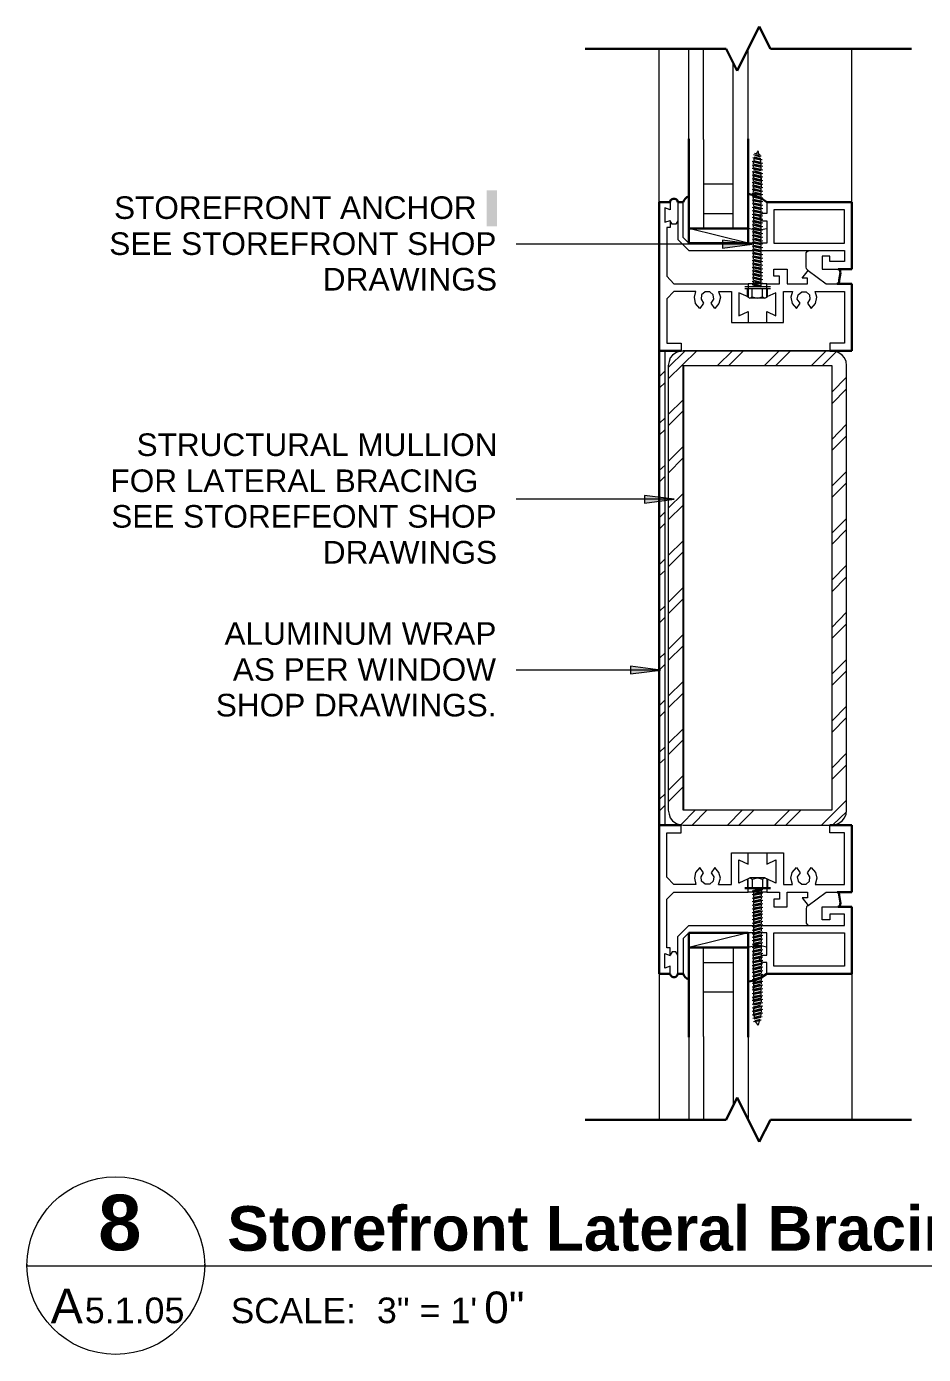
# Model space of a CAD drawing. Header units: inches. Extents: x -6061 to 13621, y -296 to 7483.
# Drawn here: x 746.3 to 927.8, y 2970.9 to 3239.6 of the extents above; entities that cross this region are included whole.
import ezdxf

# ---------------------------------------------------------------- set-up
doc = ezdxf.new("R2010")
doc.units = ezdxf.units.IN
doc.header["$MEASUREMENT"] = 0
doc.layers.get('0').update_dxf_attribs({"linetype": 'CONTINUOUS'})
doc.styles.add('Arial$001H0', font='arial.ttf')
doc.styles.add('Arial$101H0', font='arialbd.ttf')

msp = doc.modelspace()

# ---------------------------------------------------------------- hatches: boundary and pattern name
at = {"true_color": 0xffffff}
msp.add_hatch(color=7, dxfattribs=at).paths.add_polyline_path([(839.38212, 3199.19112), (841.46447, 3199.19112), (841.46447, 3206.47935), (839.38212, 3206.47935)])
at = {"true_color": 0x000007}
for points in [[(893.12284, 3195.58704), (887.11606, 3196.38795), (887.11606, 3194.78614)], [(877.34502, 3144.00876), (871.33823, 3144.72958), (871.33823, 3143.20786)], [(874.54185, 3109.40967), (868.53506, 3110.21057), (868.53506, 3108.68885)]]:
    msp.add_hatch(color=7, dxfattribs=at).paths.add_polyline_path(points)

# ---------------------------------------------------------------- linework, layer by layer
at = {"color": 7, "linetype": 'Continuous', "lineweight": 30, "true_color": 0x000007}
for p, q in [((890.07941, 3230.66668), (894.56447, 3239.63682)), ((894.56447, 3239.63682), (896.80701, 3235.15175)), ((868.29479, 3235.15175), (859.32465, 3235.15175)), ((868.29479, 3235.15175), (887.83687, 3235.15175)), ((887.83687, 3235.15175), (890.07941, 3230.66668)), ((896.80701, 3235.15175), (916.34909, 3235.15175)), ((916.34909, 3235.15175), (925.31922, 3235.15175)), ((880.30836, 3216.89112), (880.30836, 3205.27799)), ((892.32194, 3205.75854), (892.32194, 3216.89112)), ((893.68348, 3205.43817), (892.32194, 3205.75854)), ((892.32194, 3205.75854), (892.32194, 3198.79066)), ((876.54411, 3204.07664), (874.30158, 3204.07664)), ((874.30158, 3204.07664), (874.30158, 3174.0427)), ((876.6242, 3204.47709), (876.54411, 3204.23682)), ((876.54411, 3204.23682), (876.54411, 3204.07664)), ((876.78438, 3204.63727), (876.6242, 3204.47709)), ((876.94456, 3204.71736), (876.78438, 3204.63727)), ((877.10474, 3204.79745), (876.94456, 3204.71736)), ((877.26493, 3204.79745), (877.10474, 3204.79745)), ((877.5052, 3204.79745), (877.26493, 3204.79745)), ((877.66538, 3204.71736), (877.5052, 3204.79745)), ((877.82556, 3204.63727), (877.66538, 3204.71736)), ((877.98574, 3204.47709), (877.82556, 3204.63727)), ((877.98574, 3204.23682), (877.98574, 3204.47709)), ((878.06583, 3204.07664), (877.98574, 3204.23682)), ((879.1871, 3204.07664), (878.06583, 3204.07664)), ((879.34728, 3204.47709), (879.1871, 3204.07664)), ((879.58755, 3204.79745), (879.34728, 3204.47709)), ((879.90791, 3205.11781), (879.58755, 3204.79745)), ((880.30836, 3205.27799), (879.90791, 3205.11781)), ((880.30836, 3198.79066), (880.30836, 3205.27799)), ((894.96493, 3204.87754), (893.68348, 3205.43817)), ((896.08619, 3204.07664), (894.96493, 3204.87754)), ((913.30565, 3204.07664), (896.08619, 3204.07664)), ((913.30565, 3190.54134), (913.30565, 3204.07664)), ((892.32194, 3198.79066), (880.30836, 3198.79066)), ((880.30836, 3198.79066), (880.30836, 3195.82732)), ((892.32194, 3195.82732), (892.32194, 3198.79066)), ((880.30836, 3195.82732), (892.32194, 3195.82732)), ((910.66266, 3190.46125), (910.50248, 3190.54134)), ((910.50248, 3190.54134), (913.30565, 3190.54134)), ((910.82284, 3190.38116), (910.66266, 3190.46125)), ((910.74275, 3188.29881), (910.98303, 3189.82053)), ((910.90293, 3190.22098), (910.82284, 3190.38116)), ((910.90293, 3190.0608), (910.90293, 3190.22098)), ((910.98303, 3189.82053), (910.90293, 3190.0608)), ((910.3423, 3187.57799), (910.42239, 3187.65808)), ((913.30565, 3187.57799), (910.3423, 3187.57799)), ((910.42239, 3187.65808), (910.58257, 3187.73817)), ((910.58257, 3187.73817), (910.66266, 3187.81827)), ((910.66266, 3187.81827), (910.74275, 3187.97845)), ((910.74275, 3188.13863), (910.74275, 3188.29881)), ((910.74275, 3187.97845), (910.74275, 3188.13863)), ((913.30565, 3174.0427), (913.30565, 3187.57799)), ((874.30158, 3174.0427), (878.78665, 3174.0427)), ((875.50293, 3174.0427), (874.30158, 3174.0427)), ((874.30158, 3174.0427), (874.30158, 3078.01419)), ((908.82058, 3174.0427), (913.30565, 3174.0427)), ((878.78665, 3078.01419), (874.30158, 3078.01419)), ((874.30158, 3078.01419), (874.30158, 3047.98026)), ((874.30158, 3078.01419), (875.50293, 3078.01419)), ((913.30565, 3078.01419), (908.82058, 3078.01419)), ((913.30565, 3064.4789), (913.30565, 3078.01419)), ((910.42239, 3064.4789), (910.3423, 3064.4789)), ((910.3423, 3064.4789), (913.30565, 3064.4789)), ((910.58257, 3064.31872), (910.42239, 3064.4789)), ((910.66266, 3064.23863), (910.58257, 3064.31872)), ((910.74275, 3064.07845), (910.66266, 3064.23863)), ((910.74275, 3063.91827), (910.74275, 3064.07845)), ((910.74275, 3063.83817), (910.74275, 3063.91827)), ((910.98303, 3062.23636), (910.74275, 3063.83817)), ((910.50248, 3061.51555), (910.66266, 3061.59564)), ((913.30565, 3061.51555), (910.50248, 3061.51555)), ((910.66266, 3061.59564), (910.82284, 3061.75582)), ((910.82284, 3061.75582), (910.90293, 3061.916)), ((910.90293, 3062.07618), (910.98303, 3062.23636)), ((910.90293, 3061.916), (910.90293, 3062.07618)), ((913.30565, 3047.98026), (913.30565, 3061.51555)), ((880.30836, 3056.22958), (892.32194, 3056.22958)), ((880.30836, 3053.26623), (880.30836, 3056.22958)), ((892.32194, 3056.22958), (892.32194, 3053.26623)), ((892.32194, 3053.26623), (880.30836, 3053.26623)), ((880.30836, 3053.26623), (880.30836, 3046.85899)), ((892.32194, 3046.37845), (892.32194, 3053.26623)), ((874.30158, 3047.98026), (876.54411, 3047.98026)), ((876.54411, 3047.98026), (876.54411, 3047.82008)), ((876.54411, 3047.82008), (876.6242, 3047.65989)), ((876.6242, 3047.65989), (876.78438, 3047.49971)), ((876.78438, 3047.49971), (876.94456, 3047.33953)), ((876.94456, 3047.33953), (877.10474, 3047.25944)), ((877.10474, 3047.25944), (877.26493, 3047.25944)), ((877.26493, 3047.25944), (877.5052, 3047.25944)), ((877.5052, 3047.25944), (877.66538, 3047.33953)), ((877.66538, 3047.33953), (877.82556, 3047.49971)), ((877.82556, 3047.49971), (877.98574, 3047.65989)), ((877.98574, 3047.82008), (878.06583, 3047.98026)), ((877.98574, 3047.65989), (877.98574, 3047.82008)), ((878.06583, 3047.98026), (879.1871, 3047.98026)), ((879.1871, 3047.98026), (879.34728, 3047.5798)), ((879.34728, 3047.5798), (879.58755, 3047.25944)), ((879.58755, 3047.25944), (879.90791, 3047.01917)), ((893.68348, 3046.61872), (894.96493, 3047.17935)), ((894.96493, 3047.17935), (896.08619, 3047.98026)), ((896.08619, 3047.98026), (913.30565, 3047.98026)), ((879.90791, 3047.01917), (880.30836, 3046.85899)), ((880.30836, 3046.85899), (880.30836, 3035.16578)), ((892.32194, 3046.37845), (893.68348, 3046.61872)), ((892.32194, 3035.16578), (892.32194, 3046.37845)), ((890.07941, 3022.91193), (887.83687, 3018.42686)), ((894.56447, 3013.94179), (890.07941, 3022.91193)), ((868.29479, 3018.42686), (859.32465, 3018.42686)), ((887.83687, 3018.42686), (868.29479, 3018.42686)), ((896.80701, 3018.42686), (894.56447, 3013.94179)), ((916.34909, 3018.42686), (896.80701, 3018.42686)), ((916.34909, 3018.42686), (925.31922, 3018.42686))]:
    msp.add_line(p, q, dxfattribs=at)
at = {"color": 7, "linetype": 'Continuous', "lineweight": 9, "true_color": 0x000007}
for p, q in [((874.30158, 3204.07664), (874.30158, 3235.15175)), ((913.30565, 3204.07664), (913.30565, 3235.15175)), ((883.27171, 3216.81103), (883.27171, 3198.79066)), ((889.2785, 3198.79066), (889.2785, 3216.81103)), ((893.36312, 3213.76759), (894.96493, 3213.44722)), ((894.72465, 3213.6875), (893.60339, 3213.92777)), ((894.3242, 3214.4884), (893.84366, 3213.84768)), ((894.56447, 3213.6875), (894.3242, 3214.4884)), ((893.12284, 3212.40605), (895.28529, 3212.0056)), ((893.12284, 3211.68523), (895.28529, 3211.36487)), ((893.28303, 3213.12686), (895.12511, 3212.72641)), ((893.36312, 3212.56623), (894.96493, 3212.16578)), ((893.36312, 3211.84541), (893.36312, 3212.24587)), ((893.36312, 3212.24587), (894.96493, 3211.84541)), ((893.36312, 3211.84541), (894.96493, 3211.52505)), ((893.36312, 3211.1246), (893.36312, 3211.52505)), ((893.36312, 3211.52505), (894.96493, 3211.20469)), ((893.36312, 3211.1246), (894.96493, 3210.80424)), ((893.5233, 3213.28704), (894.88484, 3212.96668)), ((893.5233, 3212.56623), (893.5233, 3212.96668)), ((893.5233, 3212.96668), (894.88484, 3212.64632)), ((893.68348, 3213.60741), (894.72465, 3213.28704)), ((894.88484, 3212.24587), (894.88484, 3212.64632)), ((894.96493, 3211.52505), (894.96493, 3211.84541)), ((894.96493, 3210.80424), (894.96493, 3211.20469)), ((893.12284, 3210.96442), (895.28529, 3210.64406)), ((893.12284, 3210.3237), (895.28529, 3209.92324)), ((893.12284, 3209.60288), (895.28529, 3209.20243)), ((893.12284, 3208.88207), (895.28529, 3208.48161)), ((893.36312, 3210.80424), (894.96493, 3210.48388)), ((893.36312, 3210.48388), (894.96493, 3210.08342)), ((893.36312, 3209.76306), (893.36312, 3210.16351)), ((893.36312, 3210.16351), (894.96493, 3209.76306)), ((893.36312, 3209.76306), (894.96493, 3209.36261)), ((893.36312, 3209.4427), (893.36312, 3209.04225)), ((893.36312, 3209.04225), (893.36312, 3209.4427)), ((894.96493, 3209.04225), (893.36312, 3209.4427)), ((893.36312, 3209.4427), (894.96493, 3209.04225)), ((893.36312, 3209.04225), (894.96493, 3208.64179)), ((893.36312, 3208.32143), (893.36312, 3208.72189)), ((893.36312, 3208.72189), (894.96493, 3208.32143)), ((893.36312, 3208.32143), (894.96493, 3207.92098)), ((894.96493, 3209.36261), (894.96493, 3209.76306)), ((894.96493, 3209.04225), (894.96493, 3208.64179)), ((894.96493, 3208.64179), (894.96493, 3209.04225)), ((894.96493, 3208.32143), (894.96493, 3207.92098)), ((883.27171, 3207.84089), (889.2785, 3207.84089)), ((893.12284, 3208.16125), (895.28529, 3207.7608)), ((893.12284, 3207.44044), (895.28529, 3207.03998)), ((893.12284, 3206.71962), (895.28529, 3206.31917)), ((893.12284, 3205.99881), (895.28529, 3205.67845)), ((893.36312, 3207.60062), (893.36312, 3208.00107)), ((893.36312, 3208.00107), (894.96493, 3207.60062)), ((893.36312, 3207.60062), (894.96493, 3207.20017)), ((893.36312, 3207.28026), (893.36312, 3206.8798)), ((893.36312, 3206.8798), (893.36312, 3207.28026)), ((893.36312, 3207.28026), (894.96493, 3206.8798)), ((893.36312, 3206.8798), (894.96493, 3206.47935)), ((893.36312, 3206.15899), (893.36312, 3206.55944)), ((893.36312, 3206.55944), (894.96493, 3206.23908)), ((893.36312, 3206.15899), (894.96493, 3205.83863)), ((893.36312, 3205.43817), (893.36312, 3205.83863)), ((893.36312, 3205.83863), (894.96493, 3205.51827)), ((894.96493, 3207.60062), (894.96493, 3207.20017)), ((894.96493, 3206.47935), (894.96493, 3206.8798)), ((894.96493, 3205.83863), (894.96493, 3206.23908)), ((875.42284, 3202.95537), (875.42284, 3200.07211)), ((876.54411, 3202.55492), (875.42284, 3202.95537)), ((876.54411, 3204.07664), (876.54411, 3202.55492)), ((878.06583, 3204.07664), (878.06583, 3196.54813)), ((879.1871, 3196.94858), (879.1871, 3204.07664)), ((893.12284, 3205.27799), (895.28529, 3204.95763)), ((893.12284, 3204.55718), (895.28529, 3204.23682)), ((893.12284, 3203.83636), (895.28529, 3203.516)), ((893.12284, 3203.11555), (895.28529, 3202.79519)), ((893.36312, 3205.43817), (894.96493, 3205.11781)), ((893.36312, 3204.71736), (893.36312, 3205.11781)), ((893.36312, 3205.11781), (894.96493, 3204.79745)), ((893.36312, 3204.71736), (894.96493, 3204.397)), ((893.36312, 3203.99655), (893.36312, 3204.397)), ((893.36312, 3204.397), (894.96493, 3204.07664)), ((893.36312, 3203.99655), (894.96493, 3203.67618)), ((893.36312, 3203.67618), (893.36312, 3203.27573)), ((893.36312, 3203.67618), (894.96493, 3203.35582)), ((893.36312, 3203.27573), (894.96493, 3202.95537)), ((893.36312, 3202.95537), (893.36312, 3202.55492)), ((893.36312, 3202.95537), (894.96493, 3202.63501)), ((894.96493, 3205.11781), (894.96493, 3205.51827)), ((894.96493, 3204.397), (894.96493, 3204.79745)), ((894.96493, 3203.67618), (894.96493, 3204.07664)), ((894.96493, 3202.95537), (894.96493, 3203.35582)), ((896.08619, 3204.07664), (896.08619, 3201.8341)), ((875.42284, 3200.07211), (876.54411, 3200.39247)), ((876.54411, 3200.39247), (876.54411, 3198.95084)), ((876.94456, 3199.67166), (876.54411, 3200.31238)), ((878.06583, 3200.31238), (877.66538, 3199.67166)), ((883.27171, 3201.8341), (889.2785, 3201.8341)), ((893.12284, 3202.39474), (895.28529, 3202.07437)), ((893.12284, 3201.67392), (895.28529, 3201.35356)), ((893.12284, 3201.0332), (895.28529, 3200.63274)), ((893.12284, 3200.31238), (895.28529, 3199.91193)), ((893.36312, 3202.55492), (894.96493, 3202.23455)), ((893.36312, 3202.23455), (893.36312, 3201.8341)), ((893.36312, 3202.23455), (894.96493, 3201.91419)), ((893.36312, 3201.8341), (894.96493, 3201.51374)), ((893.36312, 3201.51374), (893.36312, 3201.11329)), ((893.36312, 3201.51374), (894.96493, 3201.19338)), ((893.36312, 3201.11329), (894.96493, 3200.79293)), ((893.36312, 3200.87302), (893.36312, 3200.47256)), ((893.36312, 3200.87302), (894.96493, 3200.47256)), ((893.36312, 3200.47256), (894.96493, 3200.07211)), ((895.28529, 3201.8341), (894.64456, 3201.43365)), ((894.64456, 3201.43365), (894.64456, 3200.71284)), ((894.64456, 3200.71284), (895.28529, 3200.31238)), ((894.96493, 3202.23455), (894.96493, 3202.63501)), ((894.96493, 3201.51374), (894.96493, 3201.91419)), ((894.96493, 3200.79293), (894.96493, 3201.19338)), ((894.96493, 3200.07211), (894.96493, 3200.47256)), ((896.08619, 3201.8341), (895.28529, 3201.8341)), ((895.28529, 3200.31238), (896.08619, 3200.31238)), ((896.08619, 3200.31238), (896.08619, 3195.82732)), ((911.78393, 3202.55492), (897.52782, 3202.55492)), ((897.52782, 3202.55492), (897.52782, 3195.82732)), ((911.78393, 3195.82732), (911.78393, 3202.55492)), ((875.8233, 3198.95084), (875.8233, 3189.09971)), ((876.54411, 3198.95084), (875.8233, 3198.95084)), ((877.66538, 3199.67166), (876.94456, 3199.67166)), ((892.32194, 3195.82732), (880.30836, 3198.79066)), ((894.16402, 3198.39021), (892.32194, 3198.79066)), ((893.12284, 3199.59157), (895.28529, 3199.19112)), ((893.12284, 3198.87075), (895.28529, 3198.4703)), ((893.12284, 3198.14994), (895.28529, 3197.74949)), ((893.36312, 3200.1522), (893.36312, 3199.75175)), ((893.36312, 3199.75175), (893.36312, 3200.1522)), ((893.36312, 3200.1522), (894.96493, 3199.75175)), ((893.36312, 3199.75175), (894.96493, 3199.3513)), ((893.36312, 3199.03093), (893.36312, 3199.43139)), ((893.36312, 3199.43139), (894.96493, 3199.03093)), ((893.36312, 3199.03093), (894.96493, 3198.63048)), ((893.36312, 3198.31012), (893.36312, 3198.71057)), ((893.36312, 3198.71057), (894.96493, 3198.31012)), ((893.36312, 3198.31012), (894.96493, 3197.90967)), ((893.36312, 3197.58931), (893.36312, 3197.98976)), ((893.36312, 3197.98976), (894.96493, 3197.58931)), ((893.36312, 3197.58931), (894.96493, 3197.18885)), ((896.08619, 3198.71057), (894.16402, 3198.39021)), ((894.96493, 3199.3513), (894.96493, 3199.75175)), ((894.96493, 3198.63048), (894.96493, 3199.03093)), ((894.96493, 3197.90967), (894.96493, 3198.31012)), ((894.96493, 3197.18885), (894.96493, 3197.58931)), ((893.12284, 3195.58704), (845.38891, 3195.58704)), ((878.06583, 3196.54813), (880.30836, 3194.3056)), ((880.30836, 3195.82732), (879.1871, 3196.94858)), ((896.08619, 3195.82732), (892.32194, 3195.82732)), ((893.12284, 3197.42913), (895.28529, 3197.02867)), ((893.12284, 3196.70831), (895.28529, 3196.30786)), ((893.12284, 3195.9875), (895.28529, 3195.66713)), ((893.12284, 3195.26668), (895.28529, 3194.94632)), ((893.36312, 3196.86849), (893.36312, 3197.26894)), ((893.36312, 3197.26894), (894.96493, 3196.86849)), ((893.36312, 3196.86849), (894.96493, 3196.46804)), ((893.36312, 3196.14768), (893.36312, 3196.54813)), ((893.36312, 3196.54813), (894.96493, 3196.14768)), ((893.36312, 3196.14768), (894.96493, 3195.82732)), ((893.36312, 3195.42686), (893.36312, 3195.82732)), ((893.36312, 3195.82732), (894.96493, 3195.50695)), ((893.36312, 3195.42686), (894.96493, 3195.1065)), ((893.36312, 3194.70605), (893.36312, 3195.1065)), ((893.36312, 3195.1065), (894.96493, 3194.78614)), ((894.96493, 3196.46804), (894.96493, 3196.86849)), ((894.96493, 3195.82732), (894.96493, 3196.14768)), ((894.96493, 3195.1065), (894.96493, 3195.50695)), ((897.52782, 3195.82732), (911.78393, 3195.82732)), ((880.30836, 3194.3056), (911.78393, 3194.3056)), ((893.12284, 3194.54587), (895.28529, 3194.22551)), ((893.12284, 3193.82505), (895.28529, 3193.50469)), ((893.12284, 3193.10424), (895.28529, 3192.78388)), ((893.12284, 3192.38342), (895.28529, 3192.06306)), ((893.36312, 3194.70605), (894.96493, 3194.38569)), ((893.36312, 3193.98523), (893.36312, 3194.38569)), ((893.36312, 3194.38569), (894.96493, 3194.06532)), ((893.36312, 3193.98523), (894.96493, 3193.66487)), ((893.36312, 3193.26442), (893.36312, 3193.66487)), ((893.36312, 3193.66487), (894.96493, 3193.34451)), ((893.36312, 3193.26442), (894.96493, 3192.94406)), ((893.36312, 3192.5436), (893.36312, 3192.94406)), ((893.36312, 3192.94406), (894.96493, 3192.6237)), ((893.36312, 3192.5436), (894.96493, 3192.22324)), ((893.36312, 3191.82279), (893.36312, 3192.22324)), ((893.36312, 3192.22324), (894.96493, 3191.90288)), ((894.96493, 3194.38569), (894.96493, 3194.78614)), ((894.96493, 3193.66487), (894.96493, 3194.06532)), ((894.96493, 3192.94406), (894.96493, 3193.34451)), ((894.96493, 3192.22324), (894.96493, 3192.6237)), ((904.01515, 3193.82505), (904.25542, 3194.14541)), ((904.01515, 3191.02189), (904.01515, 3193.82505)), ((904.25542, 3194.14541), (904.57579, 3194.3056)), ((908.82058, 3193.18433), (907.29886, 3193.18433)), ((907.29886, 3193.18433), (907.29886, 3190.54134)), ((908.82058, 3192.06306), (908.82058, 3193.18433)), ((911.78393, 3194.3056), (911.78393, 3192.06306)), ((893.12284, 3191.66261), (895.28529, 3191.34225)), ((893.12284, 3190.94179), (895.28529, 3190.62143)), ((893.12284, 3190.30107), (895.28529, 3189.90062)), ((893.12284, 3189.58026), (895.28529, 3189.1798)), ((893.36312, 3191.82279), (894.96493, 3191.50243)), ((893.36312, 3191.10198), (893.36312, 3191.50243)), ((893.36312, 3191.50243), (894.96493, 3191.18207)), ((893.36312, 3191.10198), (894.96493, 3190.78161)), ((893.36312, 3190.46125), (893.36312, 3190.78161)), ((893.36312, 3190.78161), (894.96493, 3190.46125)), ((893.36312, 3190.46125), (894.96493, 3190.0608)), ((893.36312, 3189.74044), (893.36312, 3190.14089)), ((893.36312, 3190.14089), (894.96493, 3189.74044)), ((893.36312, 3189.74044), (894.96493, 3189.33998)), ((894.96493, 3191.50243), (894.96493, 3191.90288)), ((894.96493, 3190.78161), (894.96493, 3191.18207)), ((894.96493, 3190.0608), (894.96493, 3190.46125)), ((894.96493, 3189.33998), (894.96493, 3189.74044)), ((897.52782, 3189.09971), (897.52782, 3190.54134)), ((897.52782, 3190.54134), (900.17081, 3190.54134)), ((900.17081, 3190.54134), (900.17081, 3187.57799)), ((903.21425, 3188.69926), (904.4156, 3190.30107)), ((904.09524, 3190.62143), (904.01515, 3191.02189)), ((904.4156, 3190.30107), (904.09524, 3190.62143)), ((904.4156, 3190.30107), (908.09977, 3187.57799)), ((907.29886, 3190.54134), (910.50248, 3190.54134)), ((911.78393, 3192.06306), (908.82058, 3192.06306)), ((875.8233, 3189.09971), (877.26493, 3187.57799)), ((877.26493, 3187.57799), (892.32194, 3187.57799)), ((896.80701, 3186.93727), (891.60113, 3186.93727)), ((892.32194, 3187.57799), (892.32194, 3184.93501)), ((896.08619, 3187.57799), (892.32194, 3187.57799)), ((893.12284, 3188.85944), (895.28529, 3188.45899)), ((893.12284, 3188.13863), (895.28529, 3187.73817)), ((893.12284, 3187.41781), (895.28529, 3187.01736)), ((893.36312, 3189.01962), (893.36312, 3189.42008)), ((893.36312, 3189.42008), (894.96493, 3189.01962)), ((893.36312, 3189.01962), (894.96493, 3188.61917)), ((893.36312, 3188.29881), (893.36312, 3188.69926)), ((893.36312, 3188.69926), (894.96493, 3188.29881)), ((893.36312, 3188.29881), (894.96493, 3187.89836)), ((893.36312, 3187.57799), (893.36312, 3187.97845)), ((893.36312, 3187.97845), (894.96493, 3187.57799)), ((893.36312, 3187.57799), (894.96493, 3187.17754)), ((893.36312, 3187.25763), (894.80474, 3186.93727)), ((894.96493, 3188.61917), (894.96493, 3189.01962)), ((894.96493, 3187.89836), (894.96493, 3188.29881)), ((894.96493, 3187.17754), (894.96493, 3187.57799)), ((896.08619, 3184.93501), (896.08619, 3187.57799)), ((896.08619, 3187.57799), (898.64909, 3187.57799)), ((898.64909, 3189.09971), (897.52782, 3189.09971)), ((898.64909, 3187.57799), (898.64909, 3189.09971)), ((900.17081, 3187.57799), (904.33551, 3187.57799)), ((904.33551, 3188.69926), (903.21425, 3188.69926)), ((904.33551, 3187.57799), (904.33551, 3188.69926)), ((908.09977, 3187.57799), (910.3423, 3187.57799)), ((877.26493, 3186.05627), (875.8233, 3184.53455)), ((875.8233, 3184.53455), (875.8233, 3175.56442)), ((881.74999, 3186.05627), (877.26493, 3186.05627)), ((881.42963, 3184.85492), (881.74999, 3186.05627)), ((881.6699, 3183.57347), (881.42963, 3184.85492)), ((882.87126, 3185.33546), (882.79117, 3184.45446)), ((882.79117, 3184.45446), (883.27171, 3183.65356)), ((883.59208, 3185.97618), (882.87126, 3185.33546)), ((884.55316, 3185.97618), (883.59208, 3185.97618)), ((885.19389, 3185.33546), (884.55316, 3185.97618)), ((884.79343, 3183.65356), (885.35407, 3184.45446)), ((885.35407, 3184.45446), (885.19389, 3185.33546)), ((886.31515, 3186.05627), (886.7156, 3184.85492)), ((886.31515, 3186.05627), (888.95814, 3186.05627)), ((886.7156, 3184.85492), (886.39524, 3183.57347)), ((888.95814, 3186.05627), (888.95814, 3179.72913)), ((892.32194, 3184.93501), (890.39977, 3185.73591)), ((890.39977, 3185.73591), (890.39977, 3181.09066)), ((891.60113, 3186.61691), (896.80701, 3186.61691)), ((892.16176, 3184.93501), (892.16176, 3186.61691)), ((892.16176, 3184.93501), (892.6423, 3184.69474)), ((892.6423, 3184.69474), (893.12284, 3184.93501)), ((895.76583, 3184.69474), (892.6423, 3184.69474)), ((893.12284, 3184.93501), (893.12284, 3186.61691)), ((893.12284, 3184.93501), (894.16402, 3184.69474)), ((894.16402, 3184.69474), (895.2052, 3184.93501)), ((895.2052, 3184.93501), (895.2052, 3186.61691)), ((895.2052, 3184.93501), (895.68574, 3184.69474)), ((895.68574, 3184.69474), (896.24637, 3184.93501)), ((897.92827, 3185.73591), (896.08619, 3184.93501)), ((896.24637, 3184.93501), (896.24637, 3186.61691)), ((897.92827, 3181.09066), (897.92827, 3185.73591)), ((899.44999, 3179.72913), (899.44999, 3186.05627)), ((899.44999, 3186.05627), (901.29208, 3186.05627)), ((901.29208, 3186.05627), (900.97171, 3184.85492)), ((900.97171, 3184.85492), (901.21198, 3183.57347)), ((902.25316, 3184.45446), (902.41334, 3185.33546)), ((902.81379, 3183.65356), (902.25316, 3184.45446)), ((902.41334, 3185.33546), (903.13416, 3185.97618)), ((903.13416, 3185.97618), (904.01515, 3185.97618)), ((904.01515, 3185.97618), (904.73597, 3185.33546)), ((904.81606, 3184.45446), (904.33551, 3183.65356)), ((904.73597, 3185.33546), (904.81606, 3184.45446)), ((906.1776, 3184.85492), (905.85723, 3186.05627)), ((905.85723, 3186.05627), (911.78393, 3186.05627)), ((905.93732, 3183.57347), (906.1776, 3184.85492)), ((911.78393, 3186.05627), (911.78393, 3175.56442)), ((882.5509, 3182.61238), (881.6699, 3183.57347)), ((883.27171, 3183.65356), (882.5509, 3182.61238)), ((885.59434, 3182.61238), (884.79343, 3183.65356)), ((886.39524, 3183.57347), (885.59434, 3182.61238)), ((890.39977, 3181.09066), (892.32194, 3181.97166)), ((892.32194, 3181.97166), (892.32194, 3179.72913)), ((896.08619, 3181.97166), (897.92827, 3181.09066)), ((896.08619, 3179.72913), (896.08619, 3181.97166)), ((901.21198, 3183.57347), (902.09298, 3182.61238)), ((902.09298, 3182.61238), (902.81379, 3183.65356)), ((904.33551, 3183.65356), (905.05633, 3182.61238)), ((905.05633, 3182.61238), (905.93732, 3183.57347)), ((888.95814, 3179.72913), (892.32194, 3179.72913)), ((892.32194, 3179.72913), (896.08619, 3179.72913)), ((896.08619, 3179.72913), (899.44999, 3179.72913)), ((875.50293, 3078.01419), (875.50293, 3174.0427)), ((875.8233, 3175.56442), (878.78665, 3175.56442)), ((878.78665, 3175.56442), (878.78665, 3174.0427)), ((911.78393, 3175.56442), (908.82058, 3175.56442)), ((908.82058, 3175.56442), (908.82058, 3174.0427)), ((877.34502, 3144.00876), (845.38891, 3144.00876)), ((874.54185, 3109.40967), (845.38891, 3109.40967)), ((878.78665, 3076.49247), (878.78665, 3078.01419)), ((908.82058, 3076.49247), (908.82058, 3078.01419)), ((875.8233, 3076.49247), (878.78665, 3076.49247)), ((875.8233, 3067.52234), (875.8233, 3076.49247)), ((911.78393, 3076.49247), (908.82058, 3076.49247)), ((911.78393, 3066.00062), (911.78393, 3076.49247)), ((888.95814, 3066.00062), (888.95814, 3072.40786)), ((888.95814, 3072.40786), (892.32194, 3072.40786)), ((892.32194, 3072.40786), (896.08619, 3072.40786)), ((892.32194, 3070.16532), (892.32194, 3072.40786)), ((896.08619, 3072.40786), (899.44999, 3072.40786)), ((896.08619, 3072.40786), (896.08619, 3070.16532)), ((899.44999, 3072.40786), (899.44999, 3066.00062)), ((882.5509, 3069.44451), (881.6699, 3068.48342)), ((883.27171, 3068.40333), (882.5509, 3069.44451)), ((885.59434, 3069.44451), (884.79343, 3068.40333)), ((886.39524, 3068.48342), (885.59434, 3069.44451)), ((890.39977, 3066.32098), (890.39977, 3071.04632)), ((890.39977, 3071.04632), (892.32194, 3070.16532)), ((896.08619, 3070.16532), (897.92827, 3071.04632)), ((897.92827, 3071.04632), (897.92827, 3066.32098)), ((901.21198, 3068.48342), (902.09298, 3069.44451)), ((902.09298, 3069.44451), (902.81379, 3068.40333)), ((904.33551, 3068.40333), (905.05633, 3069.44451)), ((905.05633, 3069.44451), (905.93732, 3068.48342)), ((877.26493, 3066.00062), (875.8233, 3067.52234)), ((881.74999, 3066.00062), (877.26493, 3066.00062)), ((881.6699, 3068.48342), (881.42963, 3067.28207)), ((881.42963, 3067.28207), (881.74999, 3066.00062)), ((882.79117, 3067.60243), (883.27171, 3068.40333)), ((882.87126, 3066.72143), (882.79117, 3067.60243)), ((883.59208, 3066.08071), (882.87126, 3066.72143)), ((884.55316, 3066.08071), (883.59208, 3066.08071)), ((885.19389, 3066.72143), (884.55316, 3066.08071)), ((884.79343, 3068.40333), (885.35407, 3067.60243)), ((885.35407, 3067.60243), (885.19389, 3066.72143)), ((886.31515, 3066.00062), (886.7156, 3067.28207)), ((886.31515, 3066.00062), (888.95814, 3066.00062)), ((886.7156, 3067.28207), (886.39524, 3068.48342)), ((892.32194, 3067.20198), (890.39977, 3066.32098)), ((892.16176, 3067.12189), (892.6423, 3067.36216)), ((892.16176, 3067.12189), (892.16176, 3065.43998)), ((892.32194, 3064.4789), (892.32194, 3067.20198)), ((892.6423, 3067.36216), (893.12284, 3067.12189)), ((895.76583, 3067.36216), (892.6423, 3067.36216)), ((893.12284, 3067.12189), (894.16402, 3067.36216)), ((893.12284, 3067.12189), (893.12284, 3065.43998)), ((894.16402, 3067.36216), (895.2052, 3067.12189)), ((895.2052, 3067.12189), (895.68574, 3067.36216)), ((895.2052, 3067.12189), (895.2052, 3065.43998)), ((895.68574, 3067.36216), (896.24637, 3067.12189)), ((896.08619, 3067.20198), (896.08619, 3064.4789)), ((897.92827, 3066.32098), (896.08619, 3067.20198)), ((896.24637, 3067.12189), (896.24637, 3065.43998)), ((899.44999, 3066.00062), (901.29208, 3066.00062)), ((900.97171, 3067.28207), (901.21198, 3068.48342)), ((901.29208, 3066.00062), (900.97171, 3067.28207)), ((902.81379, 3068.40333), (902.25316, 3067.60243)), ((902.25316, 3067.60243), (902.41334, 3066.72143)), ((902.41334, 3066.72143), (903.13416, 3066.08071)), ((903.13416, 3066.08071), (904.01515, 3066.08071)), ((904.01515, 3066.08071), (904.73597, 3066.72143)), ((904.81606, 3067.60243), (904.33551, 3068.40333)), ((904.73597, 3066.72143), (904.81606, 3067.60243)), ((906.1776, 3067.28207), (905.85723, 3066.00062)), ((905.85723, 3066.00062), (911.78393, 3066.00062)), ((905.93732, 3068.48342), (906.1776, 3067.28207)), ((875.8233, 3063.03727), (877.26493, 3064.4789)), ((877.26493, 3064.4789), (892.32194, 3064.4789)), ((891.60113, 3065.43998), (896.80701, 3065.43998)), ((896.80701, 3065.11962), (891.60113, 3065.11962)), ((896.08619, 3064.4789), (892.32194, 3064.4789)), ((893.12284, 3064.71917), (895.28529, 3065.03953)), ((893.12284, 3063.99836), (895.28529, 3064.31872)), ((893.12284, 3063.27754), (895.28529, 3063.5979)), ((893.36312, 3064.87935), (894.80474, 3065.11962)), ((893.36312, 3064.55899), (894.96493, 3064.87935)), ((893.36312, 3064.55899), (893.36312, 3064.15854)), ((893.36312, 3064.15854), (894.96493, 3064.4789)), ((893.36312, 3063.83817), (894.96493, 3064.15854)), ((893.36312, 3063.83817), (893.36312, 3063.43772)), ((893.36312, 3063.43772), (894.96493, 3063.75808)), ((893.36312, 3063.11736), (894.96493, 3063.43772)), ((894.96493, 3064.87935), (894.96493, 3064.4789)), ((894.96493, 3064.15854), (894.96493, 3063.75808)), ((894.96493, 3063.43772), (894.96493, 3063.03727)), ((896.08619, 3064.4789), (898.64909, 3064.4789)), ((898.64909, 3064.4789), (898.64909, 3063.03727)), ((900.17081, 3061.51555), (900.17081, 3064.4789)), ((900.17081, 3064.4789), (904.33551, 3064.4789)), ((904.33551, 3063.35763), (903.21425, 3063.35763)), ((903.21425, 3063.35763), (904.4156, 3061.75582)), ((904.33551, 3064.4789), (904.33551, 3063.35763)), ((904.4156, 3061.75582), (908.09977, 3064.4789)), ((908.09977, 3064.4789), (910.3423, 3064.4789)), ((875.8233, 3053.18614), (875.8233, 3063.03727)), ((893.12284, 3062.55673), (895.28529, 3062.87709)), ((893.12284, 3061.83591), (895.28529, 3062.15627)), ((893.12284, 3061.1151), (895.28529, 3061.43546)), ((893.12284, 3060.39428), (895.28529, 3060.71465)), ((893.36312, 3063.11736), (893.36312, 3062.71691)), ((893.36312, 3062.71691), (894.96493, 3063.03727)), ((893.36312, 3062.39655), (894.96493, 3062.71691)), ((893.36312, 3062.39655), (893.36312, 3061.99609)), ((893.36312, 3061.99609), (894.96493, 3062.31646)), ((893.36312, 3061.67573), (894.96493, 3061.99609)), ((893.36312, 3061.67573), (893.36312, 3061.27528)), ((893.36312, 3061.27528), (894.96493, 3061.59564)), ((893.36312, 3060.95492), (894.96493, 3061.27528)), ((893.36312, 3060.95492), (893.36312, 3060.55446)), ((893.36312, 3060.55446), (894.96493, 3060.87483)), ((893.36312, 3060.2341), (894.96493, 3060.55446)), ((894.96493, 3062.71691), (894.96493, 3062.31646)), ((894.96493, 3061.99609), (894.96493, 3061.59564)), ((894.96493, 3061.27528), (894.96493, 3060.87483)), ((894.96493, 3060.55446), (894.96493, 3060.2341)), ((898.64909, 3063.03727), (897.52782, 3063.03727)), ((897.52782, 3063.03727), (897.52782, 3061.51555)), ((897.52782, 3061.51555), (900.17081, 3061.51555)), ((904.09524, 3061.51555), (904.01515, 3061.1151)), ((904.01515, 3061.1151), (904.01515, 3058.23184)), ((904.4156, 3061.75582), (904.09524, 3061.51555)), ((907.29886, 3058.87256), (907.29886, 3061.51555)), ((907.29886, 3061.51555), (910.50248, 3061.51555)), ((893.12284, 3059.67347), (895.28529, 3060.07392)), ((893.12284, 3058.95265), (895.28529, 3059.35311)), ((893.12284, 3058.23184), (895.28529, 3058.63229)), ((893.12284, 3057.51103), (895.28529, 3057.91148)), ((893.36312, 3060.2341), (893.36312, 3059.83365)), ((893.36312, 3059.83365), (894.96493, 3060.2341)), ((893.36312, 3059.51329), (894.96493, 3059.91374)), ((893.36312, 3059.51329), (893.36312, 3059.11284)), ((893.36312, 3059.11284), (894.96493, 3059.51329)), ((893.36312, 3058.79247), (894.96493, 3059.19293)), ((893.36312, 3058.79247), (893.36312, 3058.39202)), ((893.36312, 3058.39202), (894.96493, 3058.79247)), ((893.36312, 3058.07166), (894.96493, 3058.47211)), ((893.36312, 3058.07166), (893.36312, 3057.67121)), ((893.36312, 3057.67121), (894.96493, 3058.07166)), ((894.96493, 3059.91374), (894.96493, 3059.51329)), ((894.96493, 3059.19293), (894.96493, 3058.79247)), ((894.96493, 3058.47211), (894.96493, 3058.07166)), ((904.01515, 3058.23184), (904.25542, 3057.91148)), ((904.25542, 3057.91148), (904.57579, 3057.7513)), ((908.82058, 3058.87256), (907.29886, 3058.87256)), ((911.78393, 3059.99383), (908.82058, 3059.99383)), ((908.82058, 3059.99383), (908.82058, 3058.87256)), ((911.78393, 3057.7513), (911.78393, 3059.99383)), ((878.06583, 3055.50876), (880.30836, 3057.7513)), ((878.06583, 3047.98026), (878.06583, 3055.50876)), ((880.30836, 3056.22958), (879.1871, 3055.10831)), ((880.30836, 3057.7513), (911.78393, 3057.7513)), ((892.32194, 3056.22958), (880.30836, 3053.26623)), ((896.08619, 3056.22958), (892.32194, 3056.22958)), ((893.12284, 3056.79021), (895.28529, 3057.19066)), ((893.12284, 3056.0694), (895.28529, 3056.46985)), ((893.12284, 3055.34858), (895.28529, 3055.74903)), ((893.36312, 3057.35084), (894.96493, 3057.7513)), ((893.36312, 3057.35084), (893.36312, 3056.95039)), ((893.36312, 3056.95039), (894.96493, 3057.35084)), ((893.36312, 3056.63003), (894.96493, 3057.03048)), ((893.36312, 3056.63003), (893.36312, 3056.22958)), ((893.36312, 3056.22958), (894.96493, 3056.63003)), ((893.36312, 3055.90922), (894.96493, 3056.30967)), ((893.36312, 3055.90922), (893.36312, 3055.50876)), ((893.36312, 3055.50876), (894.96493, 3055.90922)), ((893.36312, 3055.26849), (894.96493, 3055.58885)), ((893.36312, 3055.26849), (893.36312, 3054.86804)), ((893.36312, 3054.86804), (894.96493, 3055.1884)), ((894.96493, 3057.7513), (894.96493, 3057.35084)), ((894.96493, 3057.03048), (894.96493, 3056.63003)), ((894.96493, 3056.30967), (894.96493, 3055.90922)), ((894.96493, 3055.58885), (894.96493, 3055.1884)), ((896.08619, 3051.74451), (896.08619, 3056.22958)), ((897.52782, 3056.22958), (911.78393, 3056.22958)), ((897.52782, 3049.50198), (897.52782, 3056.22958)), ((911.78393, 3056.22958), (911.78393, 3049.50198)), ((876.54411, 3053.18614), (875.8233, 3053.18614)), ((876.54411, 3051.66442), (876.54411, 3053.18614)), ((879.1871, 3055.10831), (879.1871, 3047.98026)), ((883.27171, 3035.24587), (883.27171, 3053.26623)), ((889.2785, 3053.26623), (889.2785, 3035.24587)), ((894.16402, 3053.74677), (892.32194, 3053.26623)), ((893.12284, 3054.70786), (895.28529, 3055.02822)), ((893.12284, 3053.98704), (895.28529, 3054.30741)), ((893.12284, 3053.26623), (895.28529, 3053.58659)), ((893.12284, 3052.54541), (895.28529, 3052.86578)), ((893.36312, 3054.54768), (894.96493, 3054.86804)), ((893.36312, 3054.54768), (893.36312, 3054.14722)), ((893.36312, 3054.14722), (894.96493, 3054.46759)), ((893.36312, 3053.82686), (894.96493, 3054.14722)), ((893.36312, 3053.82686), (893.36312, 3053.42641)), ((893.36312, 3053.42641), (894.96493, 3053.74677)), ((893.36312, 3053.10605), (894.96493, 3053.42641)), ((893.36312, 3053.10605), (893.36312, 3052.7056)), ((893.36312, 3052.7056), (894.96493, 3053.02596)), ((893.36312, 3052.38523), (894.96493, 3052.7056)), ((896.08619, 3053.34632), (894.16402, 3053.74677)), ((894.96493, 3054.86804), (894.96493, 3054.46759)), ((894.96493, 3054.14722), (894.96493, 3053.74677)), ((894.96493, 3053.42641), (894.96493, 3053.02596)), ((894.96493, 3052.7056), (894.96493, 3052.30514)), ((875.42284, 3052.06487), (876.54411, 3051.66442)), ((875.42284, 3049.10152), (875.42284, 3052.06487)), ((876.94456, 3052.38523), (876.54411, 3051.74451)), ((877.66538, 3052.38523), (876.94456, 3052.38523)), ((878.06583, 3051.74451), (877.66538, 3052.38523)), ((883.27171, 3050.22279), (889.2785, 3050.22279)), ((893.12284, 3051.8246), (895.28529, 3052.14496)), ((893.12284, 3051.10379), (895.28529, 3051.42415)), ((893.12284, 3050.38297), (895.28529, 3050.70333)), ((893.12284, 3049.66216), (895.28529, 3050.06261)), ((893.36312, 3051.98478), (893.36312, 3052.38523)), ((893.36312, 3052.38523), (893.36312, 3051.98478)), ((893.36312, 3051.98478), (894.96493, 3052.30514)), ((893.36312, 3051.66442), (894.96493, 3051.98478)), ((893.36312, 3051.26397), (893.36312, 3051.66442)), ((893.36312, 3051.26397), (894.96493, 3051.58433)), ((893.36312, 3050.9436), (894.96493, 3051.26397)), ((893.36312, 3050.54315), (893.36312, 3050.9436)), ((893.36312, 3050.54315), (894.96493, 3050.86351)), ((893.36312, 3050.22279), (894.96493, 3050.54315)), ((893.36312, 3049.82234), (893.36312, 3050.22279)), ((893.36312, 3049.82234), (894.96493, 3050.1427)), ((893.36312, 3049.50198), (894.96493, 3049.90243)), ((894.64456, 3051.42415), (895.28529, 3051.74451)), ((894.64456, 3050.62324), (894.64456, 3051.42415)), ((895.28529, 3050.22279), (894.64456, 3050.62324)), ((894.96493, 3051.98478), (894.96493, 3051.58433)), ((894.96493, 3051.26397), (894.96493, 3050.86351)), ((894.96493, 3050.54315), (894.96493, 3050.1427)), ((894.96493, 3049.90243), (894.96493, 3049.50198)), ((895.28529, 3051.74451), (896.08619, 3051.74451)), ((896.08619, 3050.22279), (895.28529, 3050.22279)), ((896.08619, 3047.98026), (896.08619, 3050.22279)), ((874.30158, 3047.98026), (874.30158, 3018.42686)), ((876.54411, 3049.50198), (875.42284, 3049.10152)), ((876.54411, 3047.98026), (876.54411, 3049.50198)), ((893.12284, 3048.94134), (895.28529, 3049.34179)), ((893.12284, 3048.22053), (895.28529, 3048.62098)), ((893.12284, 3047.49971), (895.28529, 3047.90017)), ((893.12284, 3046.7789), (895.28529, 3047.17935)), ((893.36312, 3049.10152), (893.36312, 3049.50198)), ((893.36312, 3049.10152), (894.96493, 3049.50198)), ((893.36312, 3048.78116), (894.96493, 3049.18161)), ((893.36312, 3048.38071), (893.36312, 3048.78116)), ((893.36312, 3048.38071), (894.96493, 3048.78116)), ((893.36312, 3048.06035), (894.96493, 3048.4608)), ((893.36312, 3048.06035), (893.36312, 3047.65989)), ((893.36312, 3047.65989), (894.96493, 3048.06035)), ((893.36312, 3047.33953), (894.96493, 3047.73998)), ((893.36312, 3047.33953), (893.36312, 3046.93908)), ((893.36312, 3046.93908), (894.96493, 3047.33953)), ((894.96493, 3049.18161), (894.96493, 3048.78116)), ((894.96493, 3048.4608), (894.96493, 3048.06035)), ((894.96493, 3047.73998), (894.96493, 3047.33953)), ((911.78393, 3049.50198), (897.52782, 3049.50198)), ((913.30565, 3047.98026), (913.30565, 3018.42686)), ((893.12284, 3046.05808), (895.28529, 3046.45854)), ((893.12284, 3045.33727), (895.28529, 3045.73772)), ((893.12284, 3044.69655), (895.28529, 3045.01691)), ((893.36312, 3046.61872), (894.96493, 3047.01917)), ((893.36312, 3046.61872), (893.36312, 3046.21827)), ((893.36312, 3046.21827), (894.96493, 3046.61872)), ((893.36312, 3045.8979), (894.96493, 3046.29836)), ((893.36312, 3045.8979), (893.36312, 3045.49745)), ((893.36312, 3045.49745), (894.96493, 3045.8979)), ((893.36312, 3045.17709), (894.96493, 3045.57754)), ((893.36312, 3044.85673), (893.36312, 3045.17709)), ((893.36312, 3045.17709), (893.36312, 3044.85673)), ((893.36312, 3044.85673), (894.96493, 3045.17709)), ((893.36312, 3044.53636), (894.96493, 3044.85673)), ((893.36312, 3044.53636), (893.36312, 3044.13591)), ((893.36312, 3044.13591), (894.96493, 3044.45627)), ((894.96493, 3047.01917), (894.96493, 3046.61872)), ((894.96493, 3046.29836), (894.96493, 3045.8979)), ((894.96493, 3045.57754), (894.96493, 3045.17709)), ((894.96493, 3044.45627), (894.96493, 3044.85673)), ((883.27171, 3044.29609), (889.2785, 3044.29609)), ((893.12284, 3043.97573), (895.28529, 3044.29609)), ((893.12284, 3043.25492), (895.28529, 3043.57528)), ((893.12284, 3042.5341), (895.28529, 3042.85446)), ((893.12284, 3041.81329), (895.28529, 3042.13365)), ((893.36312, 3043.81555), (894.96493, 3044.13591)), ((893.36312, 3043.81555), (893.36312, 3043.4151)), ((893.36312, 3043.4151), (894.96493, 3043.73546)), ((893.36312, 3043.09474), (894.96493, 3043.4151)), ((893.36312, 3042.69428), (893.36312, 3043.09474)), ((893.36312, 3043.09474), (893.36312, 3042.69428)), ((894.96493, 3043.01465), (893.36312, 3042.69428)), ((893.36312, 3042.69428), (894.96493, 3043.01465)), ((893.36312, 3042.37392), (894.96493, 3042.69428)), ((893.36312, 3042.37392), (893.36312, 3041.97347)), ((893.36312, 3041.97347), (894.96493, 3042.29383)), ((893.36312, 3041.65311), (894.96493, 3041.97347)), ((894.96493, 3043.73546), (894.96493, 3044.13591)), ((894.96493, 3043.01465), (894.96493, 3043.4151)), ((894.96493, 3043.4151), (894.96493, 3043.01465)), ((894.96493, 3042.69428), (894.96493, 3042.29383)), ((893.12284, 3041.09247), (895.28529, 3041.49293)), ((893.12284, 3040.37166), (895.28529, 3040.77211)), ((893.12284, 3039.65084), (895.28529, 3040.0513)), ((893.28303, 3039.01012), (895.12511, 3039.33048)), ((893.36312, 3041.25265), (894.96493, 3041.65311)), ((893.36312, 3040.93229), (894.96493, 3041.33274)), ((893.36312, 3040.93229), (893.36312, 3040.53184)), ((893.36312, 3040.53184), (894.96493, 3040.93229)), ((893.36312, 3040.21148), (894.96493, 3040.61193)), ((893.36312, 3040.21148), (893.36312, 3039.81103)), ((893.36312, 3039.81103), (894.96493, 3040.21148)), ((893.36312, 3039.49066), (894.96493, 3039.89112)), ((893.5233, 3039.57075), (893.5233, 3039.1703)), ((893.5233, 3039.1703), (894.88484, 3039.49066)), ((893.5233, 3038.84994), (894.88484, 3039.1703)), ((894.88484, 3039.89112), (894.88484, 3039.49066)), ((894.96493, 3041.33274), (894.96493, 3040.93229)), ((894.96493, 3040.61193), (894.96493, 3040.21148)), ((893.36312, 3038.28931), (894.96493, 3038.60967)), ((894.72465, 3038.44949), (893.60339, 3038.20922)), ((893.68348, 3038.52958), (894.72465, 3038.76985)), ((894.3242, 3037.56849), (893.84366, 3038.20922)), ((894.56447, 3038.44949), (894.3242, 3037.56849)), ((746.31696, 2988.87347), (1053.14366, 2988.87347))]:
    msp.add_line(p, q, dxfattribs=at)
at = {"color": 7, "linetype": 'Continuous', "lineweight": 18, "true_color": 0x000007}
for p, q in [((880.30836, 3216.89112), (880.30836, 3235.15175)), ((883.27171, 3216.81103), (883.27171, 3235.15175)), ((892.32194, 3216.89112), (892.32194, 3235.15175)), ((889.2785, 3216.81103), (889.2785, 3232.1884)), ((893.68348, 3205.43817), (892.32194, 3205.75854)), ((876.54411, 3204.07664), (874.30158, 3204.07664)), ((874.30158, 3204.07664), (874.30158, 3174.0427)), ((876.6242, 3204.47709), (876.54411, 3204.23682)), ((876.54411, 3204.23682), (876.54411, 3204.07664)), ((876.78438, 3204.63727), (876.6242, 3204.47709)), ((876.94456, 3204.71736), (876.78438, 3204.63727)), ((877.10474, 3204.79745), (876.94456, 3204.71736)), ((877.26493, 3204.79745), (877.10474, 3204.79745)), ((877.5052, 3204.79745), (877.26493, 3204.79745)), ((877.66538, 3204.71736), (877.5052, 3204.79745)), ((877.82556, 3204.63727), (877.66538, 3204.71736)), ((877.90565, 3204.47709), (877.82556, 3204.63727)), ((877.98574, 3204.31691), (877.90565, 3204.47709)), ((878.06583, 3204.07664), (877.98574, 3204.31691)), ((879.1871, 3204.07664), (878.06583, 3204.07664)), ((894.96493, 3204.87754), (893.68348, 3205.43817)), ((896.08619, 3204.07664), (894.96493, 3204.87754)), ((913.30565, 3204.07664), (896.08619, 3204.07664)), ((913.30565, 3190.54134), (913.30565, 3204.07664)), ((910.50248, 3190.54134), (913.30565, 3190.54134)), ((913.30565, 3187.57799), (910.3423, 3187.57799)), ((913.30565, 3174.0427), (913.30565, 3187.57799)), ((875.50293, 3174.0427), (878.78665, 3174.0427)), ((877.66538, 3173.64225), (877.02465, 3173.1617)), ((878.38619, 3173.96261), (877.66538, 3173.64225)), ((879.1871, 3174.0427), (878.38619, 3173.96261)), ((878.78665, 3174.0427), (908.82058, 3174.0427)), ((909.22103, 3174.0427), (879.1871, 3174.0427)), ((908.82058, 3174.0427), (913.30565, 3174.0427)), ((909.94185, 3173.96261), (909.22103, 3174.0427)), ((910.66266, 3173.64225), (909.94185, 3173.96261)), ((911.30339, 3173.1617), (910.66266, 3173.64225)), ((876.30384, 3171.88026), (876.14366, 3171.07935)), ((876.14366, 3171.07935), (876.14366, 3081.05763)), ((876.54411, 3172.60107), (876.30384, 3171.88026)), ((877.02465, 3173.1617), (876.54411, 3172.60107)), ((879.1871, 3171.07935), (909.22103, 3171.07935)), ((909.22103, 3171.07935), (909.22103, 3081.05763)), ((911.78393, 3172.60107), (911.30339, 3173.1617)), ((912.10429, 3171.88026), (911.78393, 3172.60107)), ((912.18438, 3171.07935), (912.10429, 3171.88026)), ((912.18438, 3081.05763), (912.18438, 3171.07935)), ((876.14366, 3081.05763), (876.30384, 3080.25673)), ((876.30384, 3080.25673), (876.54411, 3079.53591)), ((876.54411, 3079.53591), (877.02465, 3078.89519)), ((909.22103, 3081.05763), (879.1871, 3081.05763)), ((911.30339, 3078.89519), (911.78393, 3079.53591)), ((911.78393, 3079.53591), (912.10429, 3080.25673)), ((912.10429, 3080.25673), (912.18438, 3081.05763)), ((874.30158, 3078.01419), (874.30158, 3047.98026)), ((878.78665, 3078.01419), (875.50293, 3078.01419)), ((877.02465, 3078.89519), (877.66538, 3078.41465)), ((877.66538, 3078.41465), (878.38619, 3078.09428)), ((878.38619, 3078.09428), (879.1871, 3078.01419)), ((879.1871, 3078.01419), (909.22103, 3078.01419)), ((913.30565, 3078.01419), (908.82058, 3078.01419)), ((909.22103, 3078.01419), (909.94185, 3078.09428)), ((909.94185, 3078.09428), (910.66266, 3078.41465)), ((910.66266, 3078.41465), (911.30339, 3078.89519)), ((913.30565, 3064.4789), (913.30565, 3078.01419)), ((910.3423, 3064.4789), (913.30565, 3064.4789)), ((913.30565, 3061.51555), (910.50248, 3061.51555)), ((913.30565, 3047.98026), (913.30565, 3061.51555)), ((874.30158, 3047.98026), (876.54411, 3047.98026)), ((876.54411, 3047.98026), (876.54411, 3047.82008)), ((876.54411, 3047.82008), (876.6242, 3047.65989)), ((876.6242, 3047.65989), (876.78438, 3047.49971)), ((876.78438, 3047.49971), (876.94456, 3047.33953)), ((876.94456, 3047.33953), (877.10474, 3047.25944)), ((877.10474, 3047.25944), (877.26493, 3047.25944)), ((877.26493, 3047.25944), (877.5052, 3047.25944)), ((877.5052, 3047.25944), (877.66538, 3047.33953)), ((877.66538, 3047.33953), (877.82556, 3047.49971)), ((877.82556, 3047.49971), (877.90565, 3047.5798)), ((877.90565, 3047.5798), (877.98574, 3047.82008)), ((877.98574, 3047.82008), (878.06583, 3047.98026)), ((878.06583, 3047.98026), (879.1871, 3047.98026)), ((893.68348, 3046.61872), (894.96493, 3047.17935)), ((894.96493, 3047.17935), (896.08619, 3047.98026)), ((896.08619, 3047.98026), (913.30565, 3047.98026)), ((892.32194, 3046.37845), (893.68348, 3046.61872)), ((880.30836, 3035.16578), (880.30836, 3018.42686)), ((883.27171, 3035.24587), (883.27171, 3018.42686)), ((889.2785, 3035.24587), (889.2785, 3021.39021)), ((892.32194, 3035.16578), (892.32194, 3018.42686))]:
    msp.add_line(p, q, dxfattribs=at)
at = {"color": 9, "linetype": 'Continuous', "lineweight": 9, "true_color": 0xbebebe}
for p, q in [((876.14366, 3170.6789), (879.58755, 3174.0427)), ((876.14366, 3168.35627), (881.91017, 3174.0427)), ((886.07488, 3171.07935), (889.11832, 3174.0427)), ((888.39751, 3171.07935), (891.36085, 3174.0427)), ((895.60565, 3171.07935), (898.569, 3174.0427)), ((897.92827, 3171.07935), (900.89162, 3174.0427)), ((905.13642, 3171.07935), (908.09977, 3174.0427)), ((907.37895, 3171.07935), (910.18212, 3173.88252)), ((874.30158, 3168.75673), (875.50293, 3169.95808)), ((909.22103, 3165.6332), (912.18438, 3168.67664)), ((874.30158, 3166.4341), (875.50293, 3167.63546)), ((909.22103, 3163.31057), (912.18438, 3166.35401)), ((876.14366, 3161.14813), (879.1871, 3164.11148)), ((874.30158, 3159.30605), (875.50293, 3160.42732)), ((876.14366, 3158.82551), (879.1871, 3161.86894)), ((874.30158, 3156.98342), (875.50293, 3158.10469)), ((909.22103, 3156.10243), (912.18438, 3159.14587)), ((876.14366, 3151.61736), (879.1871, 3154.6608)), ((909.22103, 3153.85989), (912.18438, 3156.82324)), ((876.14366, 3149.29474), (879.1871, 3152.33817)), ((874.30158, 3149.77528), (875.50293, 3150.89655)), ((909.22103, 3146.65175), (912.18438, 3149.6151)), ((874.30158, 3147.45265), (875.50293, 3148.65401)), ((909.22103, 3144.32913), (912.18438, 3147.29247)), ((876.14366, 3142.16668), (879.1871, 3145.13003)), ((874.30158, 3140.24451), (875.50293, 3141.44587)), ((876.14366, 3139.84406), (879.1871, 3142.80741)), ((874.30158, 3137.92189), (875.50293, 3139.12324)), ((909.22103, 3137.12098), (912.18438, 3140.08433)), ((909.22103, 3134.79836), (912.18438, 3137.84179)), ((876.14366, 3132.63591), (879.1871, 3135.59926)), ((876.14366, 3130.31329), (879.1871, 3133.35673)), ((874.30158, 3130.71374), (875.50293, 3131.9151)), ((909.22103, 3127.59021), (912.18438, 3130.63365)), ((874.30158, 3128.47121), (875.50293, 3129.59247)), ((909.22103, 3125.26759), (912.18438, 3128.31103)), ((876.14366, 3123.10514), (879.1871, 3126.14858)), ((874.30158, 3121.26306), (875.50293, 3122.38433)), ((876.14366, 3120.78252), (879.1871, 3123.82596)), ((874.30158, 3118.94044), (875.50293, 3120.14179)), ((909.22103, 3118.05944), (912.18438, 3121.10288)), ((909.22103, 3115.81691), (912.18438, 3118.78026)), ((876.14366, 3113.57437), (879.1871, 3116.61781)), ((876.14366, 3111.33184), (879.1871, 3114.29519)), ((874.30158, 3111.73229), (875.50293, 3112.93365)), ((874.30158, 3109.40967), (875.50293, 3110.61103)), ((909.22103, 3108.60876), (912.18438, 3111.57211)), ((909.22103, 3106.28614), (912.18438, 3109.24949)), ((876.14366, 3104.1237), (879.1871, 3107.08704)), ((876.14366, 3101.80107), (879.1871, 3104.76442)), ((874.30158, 3102.20152), (875.50293, 3103.40288)), ((874.30158, 3099.8789), (875.50293, 3101.08026)), ((909.22103, 3099.07799), (912.18438, 3102.12143)), ((909.22103, 3096.75537), (912.18438, 3099.79881)), ((876.14366, 3094.59293), (879.1871, 3097.55627)), ((874.30158, 3092.75084), (875.50293, 3093.87211)), ((876.14366, 3092.2703), (879.1871, 3095.31374)), ((874.30158, 3090.42822), (875.50293, 3091.54949)), ((909.22103, 3089.54722), (912.18438, 3092.59066)), ((909.22103, 3087.30469), (912.18438, 3090.26804)), ((876.14366, 3085.06216), (879.1871, 3088.1056)), ((876.14366, 3082.73953), (879.1871, 3085.78297)), ((874.30158, 3083.22008), (875.50293, 3084.34134)), ((874.30158, 3080.89745), (875.50293, 3082.09881)), ((907.13868, 3078.01419), (912.18438, 3083.05989)), ((878.70655, 3078.09428), (881.58981, 3081.05763)), ((880.94909, 3078.01419), (883.91244, 3081.05763)), ((888.15723, 3078.01419), (891.12058, 3081.05763)), ((890.39977, 3078.01419), (893.44321, 3081.05763)), ((897.60791, 3078.01419), (900.65135, 3081.05763)), ((899.93054, 3078.01419), (902.97398, 3081.05763)), ((909.46131, 3078.09428), (912.18438, 3080.73727))]:
    msp.add_line(p, q, dxfattribs=at)
msp.add_line((879.1871, 3171.07935), (879.1871, 3081.05763))
at = {"color": 7, "linetype": 'Continuous', "lineweight": 9, "true_color": 0x000007}
for points in [[(893.12284, 3195.58704), (887.11606, 3196.38795), (887.11606, 3194.78614)], [(877.34502, 3144.00876), (871.33823, 3144.72958), (871.33823, 3143.20786)], [(874.54185, 3109.40967), (868.53506, 3110.21057), (868.53506, 3108.68885)]]:
    msp.add_lwpolyline(points, close=True, dxfattribs=at)
for points in [[(746.39705, 2988.95356), (746.39705, 2998.88478), (754.4061, 3006.89383), (764.33732, 3006.89383)], [(764.33732, 3006.89383), (774.26855, 3006.89383), (782.2776, 2998.88478), (782.35769, 2988.95356)], [(746.39705, 2988.95356), (746.39705, 2989.27392), (746.39705, 2989.27392), (746.39705, 2988.95356)], [(764.33732, 2970.9332), (754.4061, 2970.9332), (746.39705, 2979.02234), (746.39705, 2988.95356)], [(782.35769, 2988.95356), (782.35769, 2979.02234), (774.26855, 2970.9332), (764.33732, 2970.9332)], [(782.35769, 2988.95356), (782.35769, 2989.27392), (782.35769, 2989.27392), (782.35769, 2988.95356)]]:
    msp.add_open_spline(points, degree=3, dxfattribs=at)

# ---------------------------------------------------------------- texts
at = {"color": 7, "true_color": 0x000007}
for s, height, style, p in [('STOREFRONT ANCHOR ', 4.5667107, 'Arial$001H0', (764.01653, 3200.71259)), ('SEE STOREFRONT SHOP ', 4.5660187, 'Arial$001H0', (763.05548, 3193.42433)), ('DRAWINGS', 4.592904, 'Arial$001H0', (806.2242, 3186.21616)), ('STRUCTURAL MULLION   ', 4.5666253, 'Arial$001H0', (768.58174, 3152.7384)), ('FOR LATERAL BRACING ', 4.5668839, 'Arial$001H0', (763.29574, 3145.45014)), ('SEE STOREFEONT SHOP ', 4.56611, 'Arial$001H0', (763.45592, 3138.242)), ('DRAWINGS', 4.592904, 'Arial$001H0', (806.2242, 3130.95374)), ('ALUMINUM WRAP ', 4.5742096, 'Arial$001H0', (786.36175, 3114.53521)), ('AS PER WINDOW ', 4.574875, 'Arial$001H0', (788.04367, 3107.24699)), ('SHOP DRAWINGS.', 4.5736307, 'Arial$001H0', (784.59984, 3100.03882)), ('8', 11.25166, 'Arial$101H0', (760.81296, 2991.99681)), ('Storefront Lateral Bracing Detail', 9.0273159, 'Arial$101H0', (786.92243, 2991.91672)), ('A', 6.97383, 'Arial$001H0', (751.20209, 2977.26016)), ('0"', 6.400615, 'Arial$001H0', (838.90116, 2977.26016)), ('5.1.05', 5.192527, 'Arial$001H0', (758.08983, 2977.26016)), ('SCALE:', 5.086183, 'Arial$001H0', (787.64323, 2977.26016)), ('3" = 1\'', 5.189754, 'Arial$001H0', (817.19663, 2977.26016))]:
    msp.add_text(s, height=height, dxfattribs=dict(at, style=style)).set_placement(p)

doc.saveas('drawing.dxf')
